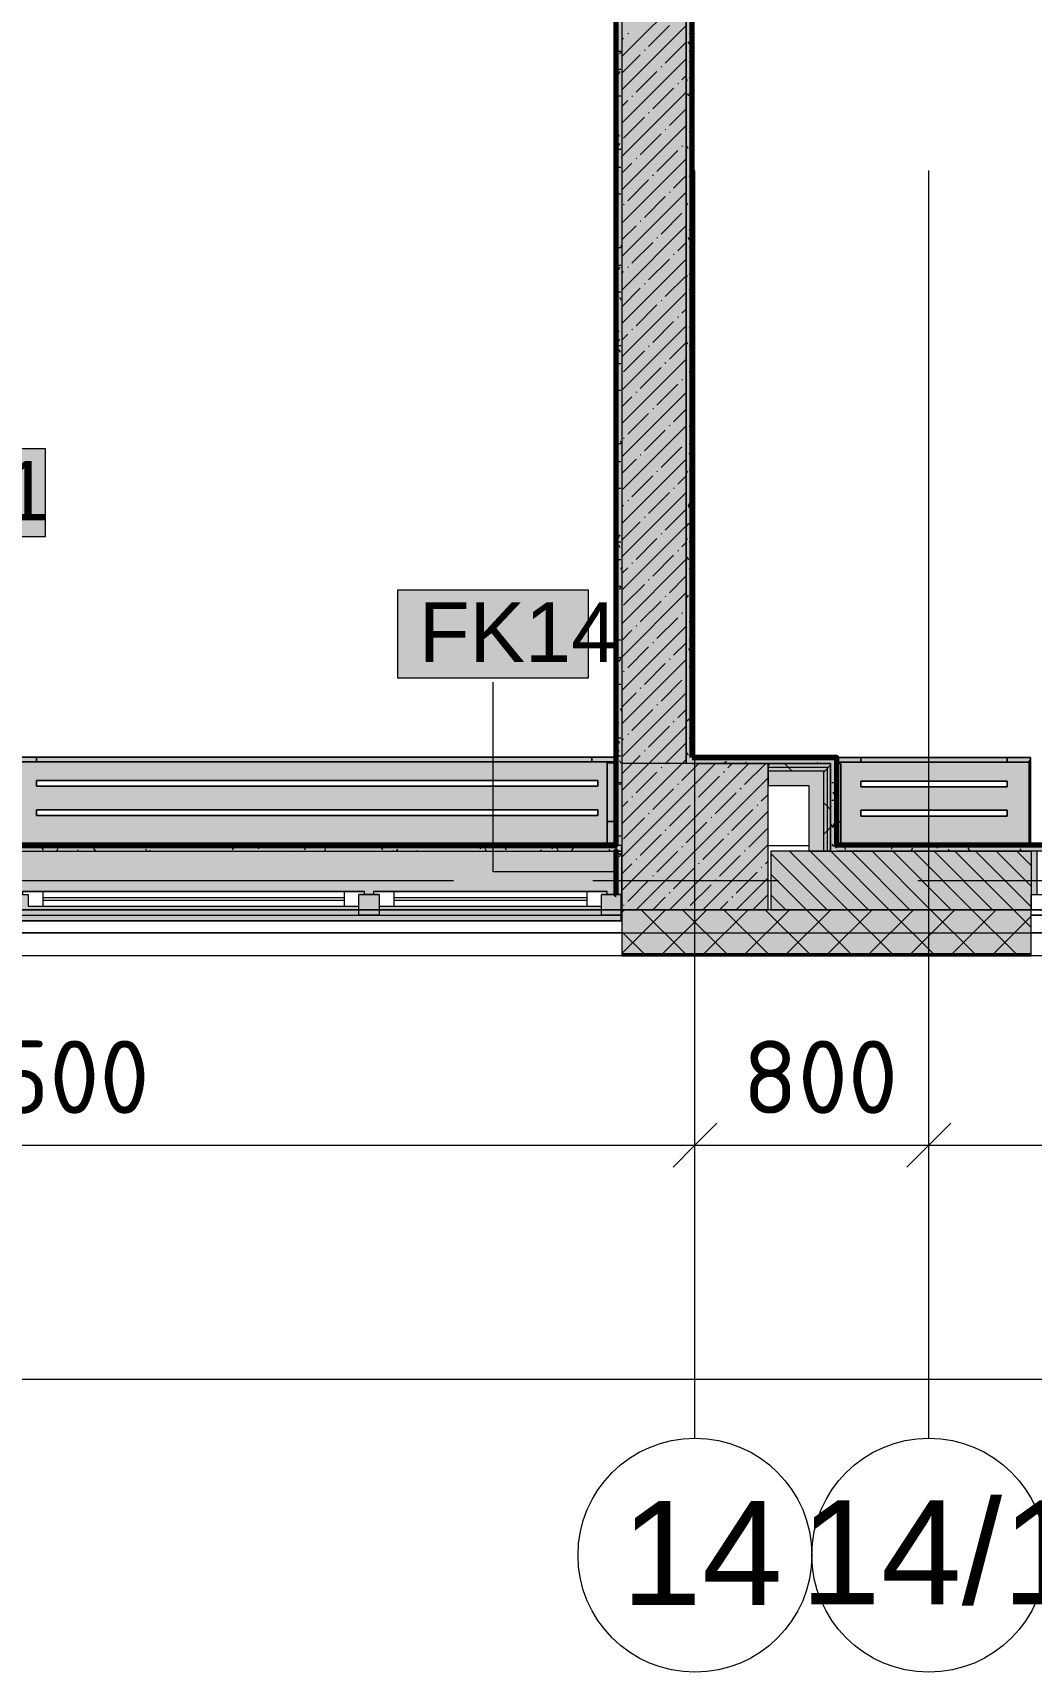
# Model space of a CAD drawing. Header units: millimetres. Extents: x -3817 to 677485, y -22715 to 103890.
# Drawn here: x 372678 to 376093, y -787 to 4817 of the extents above; entities that cross this region are included whole.
import ezdxf

# ---------------------------------------------------------------- set-up
doc = ezdxf.new("R2010")
doc.units = ezdxf.units.MM
doc.layers.add('PDF _Геометрия', color=7, linetype='Continuous', true_color=0x1d1d1d)
doc.layers.add('PDF _Сплошная заливка', color=7, linetype='Continuous', true_color=0xffffff)
doc.layers.add('PDF _Текст', color=7, linetype='Continuous')
doc.styles.add('PDF ArialMT', font='arial.ttf')
doc.styles.add('PDF GOST-Common', font='arial.ttf')
doc.styles.add('PDF ISOCPEUR', font='isocpeur.ttf')

msp = doc.modelspace()

# ---------------------------------------------------------------- hatches: boundary and pattern name
at = {"layer": 'PDF _Сплошная заливка', "transparency": 33554559}
for points in [[(374911.7, 2319), (374912.9, 2319), (374912.9, 9319), (374692.9, 9319), (374692.9, 2319)], [(374932.9, 2319), (374932.9, 9299), (374912.9, 9299), (374912.9, 2319), (374925.9, 2319)], [(374692.9, 1819), (375192.9, 1819), (375192.9, 2319), (374692.9, 2319), (374692.9, 2239.4)], [(375427, 2319), (375427, 2339), (374932.9, 2339), (374932.9, 2319), (375407, 2319)], [(375407, 2306.5), (375407, 2319), (375192.9, 2319), (375192.9, 2306.5), (375394.5, 2306.5)], [(375394.5, 2019), (375407, 2019), (375407, 2306.5), (375394.5, 2306.5), (375394.5, 2239.4)], [(374692.9, 2019), (374692.9, 2039), (370942.9, 2039), (370942.9, 2019), (374512.1, 2019)], [(375262.3, 1819), (376092.9, 1819), (376092.9, 2019), (375202.9, 2019), (375202.9, 1819)], [(379192.9, 2019), (379192.9, 2039), (375427, 2039), (375427, 2019), (379013.2, 2019)]]:
    msp.add_hatch(color=256, dxfattribs=at).paths.add_polyline_path(points)
at = {"layer": 'PDF _Сплошная заливка', "true_color": 0xeae6de, "transparency": 33554559}
h = msp.add_hatch(color=254, dxfattribs=at)
h.paths.add_polyline_path([(372610.7, 1780.9), (374690.7, 1780.9), (374690.7, 1871), (374671.9, 1871), (374671.9, 2019), (372613.9, 2019), (372612.9, 1871), (372610.7, 1871), (372610.7, 1831)], flags=0)
h.paths.add_polyline_path([(374622.9, 1831), (373862.9, 1831), (373862.9, 1871), (373842.9, 1871), (373842.9, 1881), (374642.9, 1881), (374642.9, 1871), (374622.9, 1871)], flags=0)
h.paths.add_polyline_path([(373792.9, 1831), (372662.9, 1831), (372662.9, 1871), (372642.9, 1871), (372642.9, 1881), (373812.9, 1881), (373812.9, 1871), (373792.9, 1871)], flags=0)
h.paths.add_polyline_path([(373252.2, 2040), (374671.9, 2040), (374671.9, 2340.9), (372610.7, 2340.9), (372610.7, 2040), (373011.7, 2040)], flags=0)
h.paths.add_polyline_path([(372690.7, 2141.1), (372690.7, 2161.1), (374610.7, 2161.1), (374610.7, 2141.1), (373011.7, 2141.1)], flags=0)
h.paths.add_polyline_path([(372690.7, 2241.1), (372690.7, 2261.1), (374610.7, 2261.1), (374610.7, 2241.1), (373011.7, 2241.1)], flags=0)
h = msp.add_hatch(color=254, dxfattribs=at)
h.paths.add_polyline_path([(375430.3, 2040), (376090.5, 2040), (376090.5, 2339), (375430.3, 2339), (375430.3, 2239.4)], flags=0)
h.paths.add_polyline_path([(375510.3, 2139), (375510.3, 2159), (376010.5, 2159), (376010.5, 2139)], flags=0)
h.paths.add_polyline_path([(376010.5, 2239), (375510.3, 2239.4), (375510.3, 2259), (376010.5, 2259), (376010.5, 2239.4)], flags=0)
at = {"layer": 'PDF _Сплошная заливка', "true_color": 0xe7e7e7, "transparency": 33554559}
for points in [[(375382, 2244), (375382, 2294), (375192.9, 2294), (375192.9, 2244), (375332, 2244)], [(375332, 2019), (375382, 2019), (375382, 2244), (375332, 2244), (375332, 2239.4)]]:
    msp.add_hatch(color=254, dxfattribs=at).paths.add_polyline_path(points)
at = {"layer": 'PDF _Сплошная заливка', "transparency": 33554559}
h = msp.add_hatch(color=256, dxfattribs=at)
h.paths.add_polyline_path([(380513.6, 1669), (380592.9, 1669), (380592.9, 1819), (379192.9, 1819), (379192.9, 1669), (379763.4, 1669)], flags=0)
h.paths.add_polyline_path([(388192.9, 1669), (389342.9, 1669), (389342.9, 1819), (388192.9, 1819)], flags=0)
h.paths.add_polyline_path([(402982.9, 1669), (402982.9, 1819), (398842.9, 1819), (398842.9, 1669), (401518.8, 1669)], flags=0)
h.paths.add_polyline_path([(386092.9, 1669), (386092.9, 1819), (385342.9, 1819), (385342.9, 1669), (385764.9, 1669)], flags=0)
h.paths.add_polyline_path([(392442.9, 1669), (393442.9, 1669), (393442.9, 1819), (392442.9, 1819)], flags=0)
h.paths.add_polyline_path([(397017.7, 1669), (397942.9, 1669), (397942.9, 1819), (394342.9, 1819), (394342.9, 1669), (395517.3, 1669)], flags=0)
h.paths.add_polyline_path([(375192.9, 1669), (376092.9, 1669), (376092.9, 1819), (374692.9, 1819), (374692.9, 1669)], flags=0)
h.paths.add_polyline_path([(366025.5, 1669), (366842.9, 1669), (366842.9, 1819), (366025.5, 1819), (366025.5, 1740.9)], flags=0)
h.paths.add_polyline_path([(384264.5, 1669), (384442.9, 1669), (384442.9, 1819), (383572.9, 1819), (383572.9, 1669)], flags=0)
h.paths.add_polyline_path([(369942.9, 1669), (370942.9, 1669), (370942.9, 1819), (369942.9, 1819)], flags=0)
h.paths.add_polyline_path([(372261.5, 1669), (372592.9, 1669), (372592.9, 1819), (371842.9, 1819), (371842.9, 1669)], flags=0)
h.paths.add_polyline_path([(365525.5, 1669), (365525.5, 1819), (365509.8, 1819), (365509.8, 1669)], flags=0)

# ---------------------------------------------------------------- linework, layer by layer
at = {"layer": 'PDF _Геометрия', "color": 231, "lineweight": 70, "true_color": 0xff80c0}
for points in [[(374933.9, 2339), (374933.9, 9298), (375212.9, 9298), (375213.9, 9298), (375213.9, 9598)], [(374041.9, 9578), (374041.9, 8969), (374041.9, 8968), (374671.9, 8968), (374671.9, 2040), (370962.9, 2040)], [(379172.9, 2040), (379172.9, 2339), (379171.9, 2339), (379171.9, 2040), (375428, 2040), (375428, 2339), (375428, 2340), (374932.9, 2340)], [(374932.9, 2339), (375427, 2339), (375427, 2039), (375428, 2039)], [(370962.9, 2039), (374672.9, 2039)]]:
    msp.add_lwpolyline(points, dxfattribs=at)
at = {"layer": 'PDF _Геометрия', "color": 7, "lineweight": 9}
for points in [[(374912.9, 9299), (374912.9, 2319), (374912.9, 9299), (374912.9, 9319)], [(374932.9, 2340), (374932.9, 9298), (374932.9, 9299), (375192.9, 9299)], [(374692.9, 9069), (374692.9, 8989), (374692.9, 2039), (374692.9, 2019)], [(374672.9, 8989), (374142.9, 8989), (374672.9, 8989), (374692.9, 8989), (374692.9, 2039)], [(374672.9, 8969), (374672.9, 2040)], [(374670.9, 1948.6), (374252.3, 1948.6), (374252.3, 2597.4)], [(375192.9, 2306.5), (375394.5, 2306.5), (375394.5, 2294), (375394.5, 2244), (375394.5, 2019)], [(375192.9, 2294), (375382, 2294), (375382, 2244), (375382, 2019)], [(375407, 2019), (375427, 2019)], [(379172.9, 2039), (375428, 2039)], [(374692.9, 1819), (374792.9, 1819)], [(375202.9, 1819), (376092.9, 1819)], [(374692.9, 1740), (376092.9, 1740)], [(374692.9, 1669), (376092.9, 1669)], [(374692.9, 1666), (376092.9, 1666)], [(365472.9, 1014.4), (366042.9, 1014.4), (369642.9, 1014.4), (370442.9, 1014.4), (374942.9, 1014.4), (375742.9, 1014.4), (379442.9, 1014.4), (381742.9, 1014.4), (383942.9, 1014.4), (387742.9, 1014.4), (392942.9, 1014.4), (393742.9, 1014.4), (397842.9, 1014.4), (399242.9, 1014.4), (402142.9, 1014.4), (402842.9, 1014.4), (407942.9, 1014.4), (411842.9, 1014.4), (411842.9, 1134.4)], [(374942.9, 820.4), (374942.9, 1014.4), (374942.9, 1134.4)], [(375742.9, 820.4), (375742.9, 1014.4), (375742.9, 1134.4)], [(365472.9, 214.4), (411962.9, 214.4)]]:
    msp.add_lwpolyline(points, dxfattribs=at)
at = {"layer": 'PDF _Геометрия', "color": 231, "lineweight": 9, "true_color": 0xff80c0}
for points in [[(375192.9, 9299), (374932.9, 9299), (374932.9, 9298), (374932.9, 2339), (374933.9, 2339)], [(374672.9, 2039), (374672.9, 2040), (374672.9, 8969), (374671.9, 8969), (374042.9, 8969)], [(374932.9, 2340), (374932.9, 2339)], [(375428, 2039), (379172.9, 2039), (379172.9, 2040)]]:
    msp.add_lwpolyline(points, dxfattribs=at)
at = {"layer": 'PDF _Геометрия', "lineweight": 9}
for points in [[(374692.9, 4735.7), (374912.9, 4955.7)], [(374692.9, 4621.7), (374912.9, 4841.7)], [(374784.4, 4770.2), (374855.7, 4841.5)], [(374692.9, 4792.8), (374698.9, 4798.7)], [(374713.1, 4813), (374715.5, 4815.4)], [(374841.4, 4713.2), (374912.7, 4784.5)], [(374692.9, 4678.7), (374755.9, 4741.7)], [(374692.9, 4507.6), (374912.9, 4727.6)], [(374770.1, 4756), (374772.5, 4758.3)], [(374741.6, 4613.4), (374812.9, 4684.7)], [(374827.2, 4699), (374829.5, 4701.3)], [(374898.5, 4656.2), (374912.9, 4670.6)], [(374692.9, 4393.6), (374912.9, 4613.6)], [(374727.4, 4599.2), (374729.7, 4601.5)], [(374798.7, 4556.4), (374869.9, 4627.7)], [(374884.2, 4641.9), (374886.6, 4644.3)], [(374692.9, 4564.7), (374713.1, 4584.9)], [(374784.4, 4542.1), (374786.8, 4544.5)], [(374855.7, 4499.4), (374912.9, 4556.6)], [(374692.9, 4279.5), (374912.9, 4499.5)], [(374698.9, 4456.6), (374770.1, 4527.9)], [(374841.4, 4485.1), (374843.8, 4487.5)], [(374755.9, 4399.6), (374827.2, 4470.9)], [(374898.5, 4428.1), (374900.8, 4430.5)], [(374912.7, 4442.3), (374912.9, 4442.5)], [(374692.9, 4165.5), (374912.9, 4385.5)], [(374741.6, 4385.3), (374744, 4387.7)], [(374812.9, 4342.6), (374884.2, 4413.8)], [(374692.9, 4336.6), (374727.4, 4371.1)], [(374798.7, 4328.3), (374801, 4330.7)], [(374869.9, 4285.5), (374912.9, 4328.5)], [(374692.9, 4051.5), (374912.9, 4271.5)], [(374713.1, 4242.8), (374784.4, 4314)], [(374855.7, 4271.3), (374858.1, 4273.6)], [(374698.9, 4228.5), (374701.2, 4230.9)], [(374770.1, 4185.7), (374841.4, 4257)], [(374912.7, 4214.2), (374912.9, 4214.4)], [(374692.9, 3937.4), (374912.9, 4157.4)], [(374692.9, 4108.5), (374741.6, 4157.2)], [(374755.9, 4171.5), (374758.3, 4173.8)], [(374827.2, 4128.7), (374898.5, 4200)], [(374727.4, 4028.9), (374798.7, 4100.2)], [(374812.9, 4114.5), (374815.3, 4116.8)], [(374884.2, 4071.7), (374912.9, 4100.4)], [(374692.9, 3823.4), (374912.9, 4043.4)], [(374784.4, 3971.9), (374855.7, 4043.2)], [(374869.9, 4057.4), (374872.3, 4059.8)], [(374692.9, 3994.4), (374698.9, 4000.4)], [(374713.1, 4014.7), (374715.5, 4017)], [(374841.4, 3914.9), (374912.7, 3986.1)], [(374692.9, 3880.4), (374755.9, 3943.4)], [(374692.9, 3709.3), (374912.9, 3929.3)], [(374770.1, 3957.6), (374772.5, 3960)], [(374741.6, 3815.1), (374812.9, 3886.4)], [(374827.2, 3900.6), (374829.5, 3903)], [(374898.5, 3857.8), (374912.9, 3872.3)], [(374692.9, 3595.3), (374912.9, 3815.3)], [(374798.7, 3758), (374869.9, 3829.3)], [(374884.2, 3843.6), (374886.6, 3846)], [(374692.9, 3766.3), (374713.1, 3786.6)], [(374727.4, 3800.8), (374729.7, 3803.2)], [(374855.7, 3701), (374912.9, 3758.2)], [(374692.9, 3481.2), (374912.9, 3701.2)], [(374698.9, 3658.3), (374770.1, 3729.5)], [(374784.4, 3743.8), (374786.8, 3746.2)], [(374755.9, 3601.2), (374827.2, 3672.5)], [(374841.4, 3686.8), (374843.8, 3689.1)], [(374912.7, 3644), (374912.9, 3644.2)], [(374692.9, 3367.2), (374912.9, 3587.2)], [(374741.6, 3587), (374744, 3589.3)], [(374812.9, 3544.2), (374884.2, 3615.5)], [(374898.5, 3629.7), (374900.8, 3632.1)], [(374692.9, 3538.2), (374727.4, 3572.7)], [(374798.7, 3529.9), (374801, 3532.3)], [(374713.1, 3444.4), (374784.4, 3515.7)], [(374855.7, 3472.9), (374858.1, 3475.3)], [(374869.9, 3487.2), (374912.9, 3530.1)], [(374692.9, 3253.1), (374912.9, 3473.1)], [(374698.9, 3430.2), (374701.2, 3432.5)], [(374770.1, 3387.4), (374841.4, 3458.7)], [(374755.9, 3373.1), (374758.3, 3375.5)], [(374827.2, 3330.4), (374898.5, 3401.6)], [(374912.7, 3415.9), (374912.9, 3416.1)], [(374692.9, 3139.1), (374912.9, 3359.1)], [(374692.9, 3310.1), (374741.6, 3358.9)], [(374812.9, 3316.1), (374815.3, 3318.5)], [(374727.4, 3230.6), (374798.7, 3301.9)], [(374869.9, 3259.1), (374872.3, 3261.5)], [(374884.2, 3273.3), (374912.9, 3302)], [(374692.9, 3025), (374912.9, 3245)], [(374692.9, 3196.1), (374698.9, 3202.1)], [(374713.1, 3216.3), (374715.5, 3218.7)], [(374784.4, 3173.5), (374855.7, 3244.8)], [(374692.9, 3082), (374755.9, 3145)], [(374770.1, 3159.3), (374772.5, 3161.7)], [(374841.4, 3116.5), (374912.7, 3187.8)], [(374692.9, 2911), (374912.9, 3131)], [(374741.6, 3016.7), (374812.9, 3088)], [(374827.2, 3102.3), (374829.5, 3104.6)], [(374798.7, 2959.7), (374869.9, 3031)], [(374884.2, 3045.2), (374886.6, 3047.6)], [(374898.5, 3059.5), (374912.9, 3073.9)], [(374692.9, 2796.9), (374912.9, 3016.9)], [(374692.9, 2968), (374713.1, 2988.2)], [(374727.4, 3002.5), (374729.7, 3004.8)], [(374698.9, 2859.9), (374770.1, 2931.2)], [(374784.4, 2945.4), (374786.8, 2947.8)], [(374855.7, 2902.7), (374912.9, 2959.9)], [(374692.9, 2682.9), (374912.9, 2902.9)], [(374755.9, 2802.9), (374827.2, 2874.2)], [(374841.4, 2888.4), (374843.8, 2890.8)], [(374812.9, 2745.9), (374884.2, 2817.1)], [(374898.5, 2831.4), (374900.8, 2833.8)], [(374912.7, 2845.7), (374912.9, 2845.8)], [(374692.9, 2568.8), (374912.9, 2788.8)], [(374692.9, 2739.9), (374727.4, 2774.4)], [(374741.6, 2788.6), (374744, 2791)], [(374713.1, 2646.1), (374784.4, 2717.3)], [(374798.7, 2731.6), (374801, 2734)], [(374869.9, 2688.8), (374912.9, 2731.8)], [(374692.9, 2454.8), (374912.9, 2674.8)], [(374698.9, 2631.8), (374701.2, 2634.2)], [(374770.1, 2589), (374841.4, 2660.3)], [(374855.7, 2674.6), (374858.1, 2677)], [(374827.2, 2532), (374898.5, 2603.3)], [(374912.7, 2617.6), (374912.9, 2617.7)], [(374692.9, 2340.7), (374912.9, 2560.7)], [(374692.9, 2511.8), (374741.6, 2560.5)], [(374755.9, 2574.8), (374758.3, 2577.2)], [(374727.4, 2432.2), (374798.7, 2503.5)], [(374812.9, 2517.8), (374815.3, 2520.1)], [(374884.2, 2475), (374912.9, 2503.7)], [(374692.9, 2226.7), (374785.2, 2319), (374912.9, 2446.7)], [(374713.1, 2418), (374715.5, 2420.3)], [(374784.4, 2375.2), (374855.7, 2446.5)], [(374869.9, 2460.7), (374872.3, 2463.1)], [(374692.9, 2397.7), (374698.9, 2403.7)], [(374770.1, 2360.9), (374772.5, 2363.3)], [(374841.4, 2318.2), (374842.3, 2319), (374912.7, 2389.5)], [(374692.9, 2283.7), (374728.2, 2319), (374755.9, 2346.7)], [(374692.9, 2112.6), (374899.3, 2319), (374912.9, 2332.6)], [(374692.9, 1998.6), (375013.3, 2319)], [(374692.9, 1884.5), (375127.4, 2319)], [(374827.2, 2303.9), (374829.5, 2306.3)], [(374898.5, 2261.2), (374956.3, 2319)], [(375055.3, 2303.9), (375070.4, 2319)], [(375112.3, 2246.9), (375183.6, 2318.2)], [(375192.9, 2311.4), (375200.5, 2319)], [(375274, 2294), (375261.5, 2306.5), (375249, 2319)], [(375382, 2288.4), (375387.6, 2294), (375394.5, 2300.9), (375400.1, 2306.5), (375407, 2313.4)], [(374741.4, 1819), (375192.9, 2270.5)], [(374741.6, 2218.4), (374812.9, 2289.7)], [(374884.2, 2246.9), (374886.6, 2249.3)], [(374955.5, 2204.1), (375026.8, 2275.4)], [(375041, 2289.7), (375043.4, 2292)], [(374692.9, 2169.6), (374713.1, 2189.9)], [(374727.4, 2204.1), (374729.7, 2206.5)], [(374798.7, 2161.4), (374869.9, 2232.6)], [(374941.2, 2189.9), (374943.6, 2192.2)], [(375012.5, 2147.1), (375083.8, 2218.4)], [(375098, 2232.6), (375100.4, 2235)], [(375169.3, 2189.9), (375192.9, 2213.4)], [(375407, 2161), (375394.5, 2173.5), (375382, 2186)], [(374698.9, 2061.6), (374770.1, 2132.8)], [(374784.4, 2147.1), (374786.8, 2149.5)], [(374855.5, 1819), (375192.9, 2156.4)], [(374855.7, 2104.3), (374927, 2175.6)], [(374998.2, 2132.8), (375000.6, 2135.2)], [(375069.5, 2090.1), (375140.8, 2161.4)], [(375155.1, 2175.6), (375157.4, 2178)], [(374755.9, 2004.5), (374827.2, 2075.8)], [(374841.4, 2090.1), (374843.8, 2092.4)], [(374912.7, 2047.3), (374984, 2118.6)], [(375055.3, 2075.8), (375057.6, 2078.2)], [(375126.6, 2033.1), (375192.9, 2099.4)], [(375382, 2076.3), (375394.5, 2088.8), (375407, 2101.3)], [(374812.9, 1947.5), (374884.2, 2018.8)], [(374898.5, 2033.1), (374900.8, 2035.4)], [(374969.5, 1819), (375192.9, 2042.4)], [(374969.7, 1990.3), (375041, 2061.6)], [(375112.3, 2018.8), (375114.7, 2021.2)], [(375616.2, 1669), (375466.2, 1819), (375266.2, 2019)], [(375536.9, 1819), (375336.9, 2019)], [(375757.6, 1669), (375607.6, 1819), (375407.6, 2019)], [(375678.3, 1819), (375478.3, 2019)], [(375899, 1669), (375749, 1819), (375549, 2019)], [(375819.7, 1819), (375619.7, 2019)], [(376040.4, 1669), (375890.4, 1819), (375690.4, 2019)], [(375961.1, 1819), (375761.1, 2019)], [(376092.9, 1758), (376031.8, 1819), (375831.8, 2019)], [(376092.9, 1828.7), (375902.5, 2019)], [(376092.9, 1899.4), (375973.3, 2019)], [(376092.9, 1970.1), (376044, 2019)], [(374692.9, 1941.5), (374727.4, 1976)], [(374741.6, 1990.3), (374744, 1992.7)], [(374869.9, 1890.5), (374941.2, 1961.8)], [(374955.5, 1976), (374957.8, 1978.4)], [(375026.8, 1933.3), (375098, 2004.5)], [(375169.3, 1961.8), (375171.7, 1964.1)], [(375183.6, 1976), (375192.9, 1985.3)], [(375395.4, 1819), (375202.9, 2011.6)], [(374713.1, 1847.7), (374784.4, 1919)], [(374798.7, 1933.3), (374801, 1935.6)], [(375012.5, 1919), (375014.9, 1921.4)], [(375083.6, 1819), (375192.9, 1928.3)], [(375083.8, 1876.2), (375155.1, 1947.5)], [(375474.7, 1669), (375324.7, 1819), (375202.9, 1940.8)], [(374798.5, 1819), (374841.4, 1862)], [(374855.7, 1876.2), (374858.1, 1878.6)], [(374927, 1833.5), (374998.2, 1904.7)], [(375069.5, 1862), (375071.9, 1864.4)], [(375140.8, 1819.2), (375192.9, 1871.3)], [(375254, 1819), (375202.9, 1870.1)], [(374692.9, 1811.4), (374700.5, 1819)], [(374692.9, 1670), (374841.9, 1819)], [(374698.9, 1833.5), (374701.2, 1835.8)], [(374909, 1669), (374759, 1819)], [(374833.3, 1669), (374983.3, 1819)], [(375050.5, 1669), (374900.5, 1819)], [(374912.7, 1819.2), (374915.1, 1821.6)], [(374974.7, 1669), (375124.7, 1819)], [(375026.6, 1819), (375055.3, 1847.7)], [(375191.9, 1669), (375041.9, 1819)], [(375116.2, 1669), (375266.2, 1819)], [(375333.3, 1669), (375183.3, 1819)], [(375257.6, 1669), (375407.6, 1819)], [(375399, 1669), (375549, 1819)], [(375540.4, 1669), (375690.4, 1819)], [(375681.8, 1669), (375831.8, 1819)], [(375823.3, 1669), (375973.3, 1819)], [(375964.7, 1669), (376092.9, 1797.2)], [(374767.6, 1669), (374692.9, 1743.7)]]:
    msp.add_lwpolyline(points, dxfattribs=at)
at = {"layer": 'PDF _Геометрия', "color": 253, "lineweight": 9, "true_color": 0x9b9b9b}
for points in [[(374925.3, 4777.5), (374920.2, 4786.2)], [(374923.1, 4814.6), (374932.9, 4814.6)], [(374679.3, 4753.6), (374689.3, 4753.6)], [(374689.4, 4752.2), (374684.4, 4743.5)], [(374923.1, 4753.6), (374932.9, 4753.6)], [(374929.3, 4709.5), (374924.3, 4718.2)], [(374679.3, 4692.7), (374689.3, 4692.7)], [(374685.4, 4684.1), (374680.3, 4675.4)], [(374915.9, 4656.6), (374912.9, 4651.5)], [(374923.1, 4662.2), (374932.9, 4662.2)], [(374676.5, 4598.7), (374672.9, 4605)], [(374679.3, 4601.2), (374689.3, 4601.2)], [(374692.9, 4636.2), (374691.5, 4633.8)], [(374922.3, 4599.8), (374917.2, 4608.5)], [(374927, 4615), (374922, 4606.3)], [(374932.9, 4642.3), (374928.4, 4650.1)], [(374915.2, 4490.1), (374912.9, 4494.1)], [(374684.3, 4438.4), (374679.2, 4429.7)], [(374684.7, 4462.6), (374679.7, 4471.3)], [(374919.3, 4422.1), (374914.2, 4430.8)], [(374923.1, 4479.3), (374932.9, 4479.3)], [(374679.3, 4418.4), (374689.3, 4418.4)], [(374692.9, 4392.4), (374690.4, 4388.1)], [(374923.1, 4418.4), (374932.9, 4418.4)], [(374679.3, 4357.4), (374689.3, 4357.4)], [(374923.1, 4326.9), (374932.9, 4326.9)], [(374679.3, 4266), (374689.3, 4266)], [(374917.7, 4233.2), (374912.9, 4224.8)], [(374679.1, 4124.6), (374674.1, 4115.9)], [(374924.4, 4108.3), (374919.4, 4117)], [(374923.1, 4144), (374932.9, 4144)], [(374675, 4056.6), (374672.9, 4052.9)], [(374679.3, 4083.1), (374689.3, 4083.1)], [(374692.9, 4082.7), (374688.9, 4089.5)], [(374923.1, 4083.1), (374932.9, 4083.1)], [(374679.3, 4022.1), (374689.3, 4022.1)], [(374686.2, 4015), (374681.1, 4006.3)], [(374916.7, 3987.5), (374912.9, 3981)], [(374923.1, 3991.6), (374932.9, 3991.6)], [(374932.6, 3972.2), (374927.6, 3981)], [(374679.3, 3930.7), (374689.3, 3930.7)], [(374927.8, 3945.8), (374922.8, 3937.1)], [(374679.8, 3861.5), (374674.8, 3870.2)], [(374691, 3903.1), (374685.9, 3911.8)], [(374673.9, 3810.9), (374672.9, 3809.1)], [(374932.9, 3832.7), (374929.9, 3827.5)], [(374683.9, 3793.5), (374678.9, 3802.2)], [(374685.1, 3769.2), (374680, 3760.5)], [(374918.5, 3752.9), (374913.4, 3761.6)], [(374923.1, 3808.8), (374932.9, 3808.8)], [(374930.8, 3768.1), (374925.8, 3759.4)], [(374679.3, 3747.8), (374689.3, 3747.8)], [(374688, 3725.4), (374682.9, 3734.1)], [(374692.9, 3721.8), (374691.2, 3718.9)], [(374923.1, 3747.8), (374932.9, 3747.8)], [(374676.8, 3683.8), (374672.9, 3690.6)], [(374679.3, 3686.8), (374689.3, 3686.8)], [(374923.1, 3656.4), (374932.9, 3656.4)], [(374679.3, 3595.4), (374689.3, 3595.4)], [(374673.8, 3506.1), (374672.9, 3507.7)], [(374929.7, 3522.4), (374924.7, 3513.7)], [(374692.9, 3412.1), (374688.1, 3420.4)], [(374923.1, 3473.5), (374932.9, 3473.5)], [(374675.8, 3387.4), (374672.9, 3382.4)], [(374679.3, 3412.5), (374689.3, 3412.5)], [(374927.7, 3371.1), (374922.7, 3379.8)], [(374923.1, 3412.5), (374932.9, 3412.5)], [(374679.3, 3351.6), (374689.3, 3351.6)], [(374917.5, 3318.3), (374912.9, 3310.4)], [(374923.1, 3321.1), (374932.9, 3321.1)], [(374931.8, 3303.1), (374926.8, 3311.8)], [(374679.3, 3260.1), (374689.3, 3260.1)], [(374679, 3192.3), (374674, 3201)], [(374924.5, 3208.6), (374919.5, 3199.9)], [(374924.7, 3193.4), (374919.7, 3202.1)], [(374932.9, 3240.3), (374930.9, 3243.8)], [(374674.7, 3141.7), (374672.9, 3138.5)], [(374913.6, 3151.8), (374912.9, 3153)], [(374920.4, 3140.6), (374915.4, 3131.9)], [(374685.9, 3100.1), (374680.8, 3091.3)], [(374917.7, 3083.7), (374912.9, 3092)], [(374923.1, 3138.2), (374932.9, 3138.2)], [(374931.6, 3099), (374926.6, 3090.3)], [(374679.3, 3077.2), (374689.3, 3077.2)], [(374687.2, 3056.2), (374682.1, 3065)], [(374923.1, 3077.2), (374932.9, 3077.2)], [(374679.3, 3016.3), (374689.3, 3016.3)], [(374692.9, 2990.3), (374687.9, 2981.7)], [(374921.8, 3015.7), (374916.7, 3024.4)], [(374923.1, 2985.8), (374932.9, 2985.8)], [(374679.3, 2924.8), (374689.3, 2924.8)], [(374688.9, 2922.4), (374683.8, 2913.6)], [(374919.4, 2894.9), (374914.3, 2886.2)], [(374673, 2836.9), (374672.9, 2837.1)], [(374923.1, 2802.9), (374932.9, 2802.9)], [(374930.5, 2853.2), (374925.5, 2844.5)], [(374679.3, 2742), (374689.3, 2742)], [(374926.9, 2701.9), (374921.9, 2710.6)], [(374923.1, 2742), (374932.9, 2742)], [(374679.3, 2681), (374689.3, 2681)], [(374687.8, 2676.6), (374682.7, 2667.9)], [(374692.9, 2680.6), (374691.4, 2683.2)], [(374923.1, 2650.5), (374932.9, 2650.5)], [(374679.3, 2589.6), (374689.3, 2589.6)], [(374914.2, 2581.1), (374912.9, 2578.9)], [(374932.9, 2569.7), (374930.1, 2574.6)], [(374675.5, 2472.5), (374672.9, 2468)], [(374692.9, 2497.7), (374688.4, 2505.5)], [(374921.2, 2471.4), (374916.2, 2462.7)], [(374923.1, 2467.6), (374932.9, 2467.6)], [(374682.3, 2455.1), (374677.3, 2463.8)], [(374682.6, 2362.9), (374677.6, 2354.1)], [(374679.3, 2406.7), (374689.3, 2406.7)], [(374686.4, 2387.1), (374681.3, 2395.8)], [(374921, 2346.5), (374915.9, 2355.2)], [(374923.1, 2406.7), (374932.9, 2406.7)], [(374679.3, 2345.7), (374689.3, 2345.7)], [(374690.5, 2319), (374685.4, 2327.8)], [(374950.4, 2339), (374949.7, 2337.8)], [(374962.6, 2335.4), (374960.5, 2339)], [(375042.4, 2319), (375040.8, 2321.8)], [(375049.1, 2327.2), (375044.4, 2319)], [(375117.2, 2323.1), (375114.8, 2319)], [(375196.7, 2339), (375195.4, 2336.7)], [(375267.1, 2339), (375263.5, 2332.6)], [(375362.9, 2322), (375361.2, 2319)], [(375386, 2333.5), (375382.8, 2339)], [(375427, 2323.5), (375422.6, 2331)], [(375427, 2311.1), (375425.9, 2309.2)], [(374678.5, 2294.8), (374673.5, 2286.1)], [(374679.3, 2277.4), (374674.3, 2286.1)], [(374679.3, 2254.3), (374689.3, 2254.3)], [(374689.7, 2253.2), (374684.6, 2244.5)], [(375410.8, 2254.3), (375420.9, 2254.3)], [(375427, 2262.5), (375426.7, 2263)], [(375410.8, 2193.3), (375420.9, 2193.3)], [(375420.6, 2212.7), (375415.6, 2221.4)], [(375409.4, 2171), (375407, 2175.3)], [(375407.5, 2155.5), (375407, 2154.5)], [(374676.3, 2099.7), (374672.9, 2105.6)], [(375413.5, 2103), (375408.5, 2111.7)], [(375410.8, 2101.9), (375420.9, 2101.9)], [(375418.7, 2113.8), (375413.7, 2105.1)], [(372698.1, 2040.9), (372708.1, 2040.9)], [(372714.5, 2022.9), (372709.5, 2031.6)], [(372752, 2019), (372751.1, 2020.5)], [(372764.3, 2027.4), (372759.5, 2019)], [(372789.5, 2040.9), (372799.6, 2040.9)], [(372832.4, 2023.3), (372829.9, 2019)], [(372881, 2040.9), (372891, 2040.9)], [(372892.2, 2019.9), (372887.2, 2028.6)], [(372911.8, 2039), (372910.6, 2036.9)], [(372982.2, 2039), (372978.6, 2032.8)], [(373063.9, 2040.9), (373073.9, 2040.9)], [(373068.7, 2019), (373064.9, 2025.6)], [(373078.1, 2022.2), (373076.3, 2019)], [(373155.3, 2040.9), (373165.3, 2040.9)], [(373216.3, 2040.9), (373226.3, 2040.9)], [(373365.5, 2032.2), (373360.4, 2023.5)], [(373368.7, 2040.9), (373378.7, 2040.9)], [(373404.6, 2039), (373402.1, 2034.7)], [(373410.1, 2037.4), (373409.1, 2039)], [(373451.7, 2026.2), (373446.7, 2034.9)], [(373460.1, 2040.9), (373470.1, 2040.9)], [(373551.5, 2040.9), (373561.6, 2040.9)], [(373569.6, 2020), (373569, 2019)], [(373611.2, 2031.1), (373606.2, 2022.4)], [(373679.2, 2027.1), (373674.6, 2019)], [(373734.4, 2040.9), (373744.5, 2040.9)], [(373765.5, 2031.4), (373761.1, 2039)], [(373826.9, 2039), (373825.5, 2036.6)], [(373825.8, 2040.9), (373835.9, 2040.9)], [(373833.5, 2035.5), (373831.5, 2039)], [(373875.2, 2024.3), (373870.1, 2033)], [(373886.8, 2040.9), (373896.9, 2040.9)], [(373913.4, 2019), (373911.8, 2021.9)], [(373925, 2026), (373920.9, 2019)], [(373993, 2021.9), (373991.3, 2019)], [(374011.2, 2032.5), (374007.4, 2039)], [(374039.2, 2040.9), (374049.3, 2040.9)], [(374130.7, 2040.9), (374140.7, 2040.9)], [(374188.9, 2029.5), (374183.9, 2038.2)], [(374212.3, 2036), (374207.3, 2027.3)], [(374222.1, 2040.9), (374232.1, 2040.9)], [(374230.2, 2019), (374225.5, 2027)], [(374249.2, 2039), (374248.9, 2038.5)], [(374298.6, 2022.4), (374293.6, 2031.1)], [(374335.8, 2019), (374335.2, 2020)], [(374405, 2040.9), (374415, 2040.9)], [(374416.4, 2023.8), (374413.7, 2019)], [(374458.1, 2034.9), (374453, 2026.2)], [(374476.3, 2019.4), (374471.3, 2028.1)], [(374496.4, 2040.9), (374506.5, 2040.9)], [(374526.1, 2030.9), (374521.1, 2022.1)], [(374557.4, 2040.9), (374567.4, 2040.9)], [(374570.7, 2038.7), (374570.6, 2039)], [(374652.5, 2019), (374649, 2025.1)], [(374677.4, 2049.1), (374672.9, 2041.3)], [(374679.3, 2071.4), (374689.3, 2071.4)], [(375417.6, 2035), (375412.6, 2043.7)], [(375459.2, 2023.8), (375454.2, 2032.5)], [(375497.2, 2019), (375495.8, 2021.3)], [(375595.3, 2032), (375591.2, 2039)], [(375618.7, 2033.6), (375613.7, 2024.8)], [(375686.7, 2029.5), (375681.7, 2020.8)], [(375773, 2029), (375768, 2037.7)], [(375814, 2019), (375809.6, 2026.5)], [(375882.7, 2021.9), (375877.6, 2030.6)], [(375903.4, 2039), (375901.1, 2034.9)], [(375919.5, 2019), (375919.3, 2019.5)], [(376060.3, 2019), (376055.3, 2027.6)], [(376068.5, 2020.2), (376067.8, 2019)], [(374679.3, 2010.4), (374689.3, 2010.4)], [(374688.6, 2007.4), (374683.5, 1998.7)], [(374692.9, 2010), (374690.6, 2014)], [(374679.3, 1919), (374689.3, 1919)]]:
    msp.add_lwpolyline(points, dxfattribs=at)
at = {"layer": 'PDF _Геометрия', "color": 253, "lineweight": 9, "true_color": 0xaaaaaa}
for points in [[(374942.9, 12.7), (374942.9, 2512.7), (374942.9, 4346.2)], [(375742.9, 12.7), (375742.9, 2512.7), (375742.9, 4346.2)], [(372530, 1919), (374117.5, 1919)], [(374593.8, 1919), (375228.8, 1919)], [(375705, 1919), (377292.5, 1919)], [(372712.9, 1861), (373742.9, 1861)], [(373742.9, 1851), (372712.9, 1851)], [(373912.9, 1861), (374572.9, 1861)], [(374572.9, 1851), (373912.9, 1851)], [(374692.9, 1871), (374690.7, 1871)], [(374690.7, 1801), (374692.9, 1801)], [(376092.9, 1801), (379192.9, 1801)]]:
    msp.add_lwpolyline(points, dxfattribs=at)
at = {"layer": 'PDF _Геометрия', "color": 7, "lineweight": 9}
for points in [[(372721.5, 3394.9), (372068.4, 3394.9), (372068.4, 3094.9), (372721.5, 3094.9)], [(374578.9, 2911.3), (373925.7, 2911.3), (373925.7, 2611.3), (374578.9, 2611.3)], [(375192.9, 2319), (374692.9, 2319), (374692.9, 1819), (375192.9, 1819)]]:
    msp.add_lwpolyline(points, close=True, dxfattribs=at)
at = {"layer": 'PDF _Геометрия', "color": 9, "lineweight": 9, "true_color": 0xc0c0c0}
for points in [[(374672.9, 2039), (374672.9, 2019), (374692.9, 2019), (374692.9, 2039), (370942.9, 2039), (370942.9, 2244), (370942.9, 2306.5), (370942.9, 2319), (370692.9, 2319)], [(374932.9, 2319), (375407, 2319), (375407, 2019), (375202.9, 2019), (375202.9, 1819)], [(375428, 2039), (375427, 2039), (375427, 2319), (375427, 2339), (374933.9, 2339)], [(380042.9, 2039), (380042.9, 2244), (380042.9, 2306.5), (380042.9, 2319), (379239.5, 2319), (380042.9, 2319), (380042.9, 2049), (380062.9, 2049), (380062.9, 2319), (380062.9, 2339), (379192.9, 2339), (379172.9, 2339), (379172.9, 2319), (379172.9, 2306.5), (379172.9, 2294), (379172.9, 2049), (379192.9, 2049), (379192.9, 2244), (379192.9, 2039), (379192.9, 2019), (375427, 2019), (376092.9, 2019), (376092.9, 1819), (376092.9, 1871)], [(370692.9, 2244), (370867.9, 2244), (370867.9, 2019), (370942.9, 2019), (374692.9, 2019), (374692.9, 1819), (374690.7, 1819), (374692.9, 1819), (374692.9, 1661), (372592.9, 1661), (372592.9, 1819), (372610.7, 1819), (372592.9, 1819), (372592.9, 2019), (371842.9, 2019), (371842.9, 1819), (370942.9, 1819), (370942.9, 2019), (370692.9, 2019), (370692.9, 1819), (369913.1, 1819), (369942.9, 1819), (369942.9, 1661), (366842.9, 1661)], [(375192.9, 2039), (375332, 2039)], [(379192.9, 1819), (376092.9, 1819)]]:
    msp.add_lwpolyline(points, dxfattribs=at)
at = {"layer": 'PDF _Геометрия', "color": 8, "lineweight": 9, "true_color": 0x808080}
for points in [[(372610.7, 2340.9), (374671.9, 2340.9), (372610.7, 2340.9), (372610.7, 2040)], [(372610.7, 2340.9), (374670.7, 2340.9), (372610.7, 2340.9)], [(372690.7, 2340.9), (374590.7, 2340.9), (372690.7, 2340.9)], [(375430.5, 2339), (376090.5, 2339), (375430.5, 2339)], [(375510.5, 2339), (376010.5, 2339), (375510.5, 2339)], [(376010.5, 2239.4), (376010.5, 2259), (375510.3, 2259), (375510.3, 2239.4)], [(375510.3, 2239), (376010.5, 2239)]]:
    msp.add_lwpolyline(points, dxfattribs=at)
at = {"layer": 'PDF _Геометрия', "color": 253, "lineweight": 9, "true_color": 0xaba79f}
for points in [[(374670.7, 2324.9), (372617.8, 2324.9)], [(374642.2, 2041.1), (374642.2, 2321.1), (374642.2, 2121.1), (374642.2, 2321.1)], [(374666.2, 2321.1), (374642.2, 2321.1)], [(374666.2, 2321.1), (374642.2, 2321.1)], [(374666.2, 2041.1), (374666.2, 2321.1), (374666.2, 2121.1), (374666.2, 2321.1)], [(374670.7, 2340.1), (374670.7, 2324.9)], [(375441.3, 2319.2), (375430.3, 2319.2)], [(375441.3, 2319.2), (375430.3, 2319.2)], [(375430.5, 2323), (375430.5, 2338.5)], [(375441.3, 2040), (375441.3, 2319.2), (375441.3, 2119.2), (375441.3, 2319.2)], [(374666.2, 2041.1), (374642.2, 2041.1)]]:
    msp.add_lwpolyline(points, close=True, dxfattribs=at)
at = {"layer": 'PDF _Геометрия', "color": 254, "lineweight": 9, "true_color": 0xd5d3cf}
for points in [[(372690.7, 2340.9), (372690.7, 2324.9), (372690.7, 2340.9)], [(375510.5, 2339), (375510.5, 2323), (375510.5, 2339)], [(376090.5, 2323), (376085.4, 2323), (376085.4, 2327.5)], [(376085.4, 2323), (376085.4, 2327.5), (376085.4, 2323)], [(376086.2, 2329.3), (376090.5, 2329.3)]]:
    msp.add_lwpolyline(points, dxfattribs=at)
at = {"layer": 'PDF _Геометрия', "color": 253, "lineweight": 9, "true_color": 0xaba79f}
for points in [[(374590.7, 2324.9), (372690.7, 2324.9), (374590.7, 2324.9)], [(376083.4, 2323), (375430.5, 2323), (376083.4, 2323)], [(376010.5, 2323), (375510.5, 2323), (376010.5, 2323)], [(376085.4, 2327.5), (376085.4, 2049.3), (376090.5, 2049.3), (376085.4, 2049.3), (376085.4, 2323)], [(376085.4, 2129.3), (376085.4, 2323), (376085.4, 2129.3)], [(376086.2, 2329.3), (376090.5, 2329.3)], [(375510.3, 2239.4), (375510.3, 2239)], [(376010.5, 2239), (376010.5, 2239.4)]]:
    msp.add_lwpolyline(points, dxfattribs=at)
at = {"layer": 'PDF _Геометрия', "color": 254, "lineweight": 9, "true_color": 0xd5d3cf}
for points in [[(374590.7, 2340.9), (374590.7, 2324.9)], [(376010.5, 2339), (376010.5, 2323)], [(376090.5, 2329.3), (376086.2, 2329.3)], [(374666.2, 2121.1), (374642.2, 2121.1)], [(375441.3, 2119.2), (375430.3, 2119.2)], [(376090.5, 2129.3), (376085.4, 2129.3)]]:
    msp.add_lwpolyline(points, close=True, dxfattribs=at)
at = {"layer": 'PDF _Геометрия', "color": 9, "lineweight": 9, "true_color": 0xc0c0c0}
for points in [[(375407, 2244), (375407, 2306.5), (375407, 2319), (375192.9, 2319), (375192.9, 2244), (375332, 2244), (375332, 2019), (375407, 2019)], [(374692.9, 1871), (374692.9, 2019), (374672.9, 2019), (374672.9, 1871)], [(376112.9, 1871), (376112.9, 2019), (376092.9, 2019), (376092.9, 1871)], [(376092.9, 1819), (374692.9, 1819), (374692.9, 1661), (376092.9, 1661)], [(376092.9, 1661), (376092.9, 1819), (379192.9, 1819), (379192.9, 1661)]]:
    msp.add_lwpolyline(points, close=True, dxfattribs=at)
at = {"layer": 'PDF _Геометрия', "color": 8, "lineweight": 9, "true_color": 0x808080}
for points in [[(375430.3, 2319.2), (375428, 2319.2)], [(375430.3, 2319.2), (375428, 2319.2)], [(375430.3, 2339), (376090.5, 2339), (376090.5, 2040), (376090.5, 2339), (375430.3, 2339), (375430.3, 2040)], [(376090.5, 2339), (376090.5, 2329.3)], [(376093.1, 2329.3), (376090.5, 2329.3)], [(376093.1, 2329.3), (376090.5, 2329.3)], [(372690.7, 2241.1), (372690.7, 2261.1), (374610.7, 2261.1), (374610.7, 2241.1)], [(372690.7, 2241.1), (374610.7, 2241.1), (374610.7, 2261.1), (372690.7, 2261.1)], [(375510.3, 2239), (375510.3, 2259), (376010.5, 2259), (376010.5, 2239)], [(372690.7, 2141.1), (372690.7, 2161.1), (374610.7, 2161.1), (374610.7, 2141.1)], [(372690.7, 2141.1), (374610.7, 2141.1), (374610.7, 2161.1), (372690.7, 2161.1)], [(375510.3, 2139), (375510.3, 2159), (376010.5, 2159), (376010.5, 2139)], [(375510.3, 2139), (376010.5, 2139), (376010.5, 2159), (375510.3, 2159)], [(376093.1, 2049.3), (376090.5, 2049.3)], [(372610.7, 1871), (372610.7, 1780.9), (374690.7, 1780.9), (374690.7, 1871), (374690.7, 1780.9), (372610.7, 1780.9)]]:
    msp.add_lwpolyline(points, close=True, dxfattribs=at)
at = {"layer": 'PDF _Геометрия', "color": 254, "lineweight": 9, "true_color": 0xeae9e7}
msp.add_lwpolyline([(376085.4, 2323), (376090.5, 2323)], dxfattribs=at)
at = {"layer": 'PDF _Геометрия', "color": 254, "lineweight": 9, "true_color": 0xdfdfdf}
msp.add_lwpolyline([(376090.5, 2323), (376090.5, 2329.3)], dxfattribs=at)
at = {"layer": 'PDF _Геометрия', "color": 9, "lineweight": 9, "true_color": 0xbfbfbf}
msp.add_lwpolyline([(376090.5, 2323), (376090.5, 2329.3)], dxfattribs=at)
for points in [[(375430.3, 2119.2), (375427.7, 2119.2)], [(376093.1, 2129.3), (376090.5, 2129.3)]]:
    msp.add_lwpolyline(points, close=True, dxfattribs=at)
at = {"layer": 'PDF _Геометрия', "color": 7, "lineweight": 70, "true_color": 0xffd2ff}
msp.add_lwpolyline([(374672.9, 1871), (374672.9, 2019), (374671.9, 2019), (374671.9, 1871)], close=True, dxfattribs=at)
at = {"layer": 'PDF _Геометрия', "color": 253, "lineweight": 13, "true_color": 0xaaaaaa}
for points in [[(373812.9, 1881), (372642.9, 1881), (372642.9, 1871), (372662.9, 1871), (372662.9, 1831), (373792.9, 1831), (373792.9, 1871), (373812.9, 1871)], [(373792.9, 1801), (373792.9, 1871), (373862.9, 1871), (373862.9, 1801)], [(374642.9, 1881), (373842.9, 1881), (373842.9, 1871), (373862.9, 1871), (373862.9, 1831), (374622.9, 1831), (374622.9, 1871), (374642.9, 1871)], [(374622.9, 1801), (374622.9, 1871), (374692.9, 1871), (374692.9, 1801)], [(376092.9, 1801), (376092.9, 1871), (376162.9, 1871), (376162.9, 1801)]]:
    msp.add_lwpolyline(points, close=True, dxfattribs=at)
for points in [[(372642.9, 1881), (373812.9, 1881)], [(372712.9, 1881), (372712.9, 1831)], [(373742.9, 1881), (373742.9, 1831)], [(373842.9, 1881), (374642.9, 1881)], [(373912.9, 1881), (373912.9, 1831)], [(374572.9, 1881), (374572.9, 1831)]]:
    msp.add_lwpolyline(points, dxfattribs=at)
at = {"layer": 'PDF _Геометрия', "color": 9, "lineweight": 9, "true_color": 0xc0bcb4}
for points in [[(373862.9, 1871), (373792.9, 1871)], [(374690.7, 1871), (374622.9, 1871)], [(372610.7, 1801), (374690.7, 1801)]]:
    msp.add_lwpolyline(points, dxfattribs=at)
at = {"layer": 'PDF _Геометрия', "color": 9, "lineweight": 9, "true_color": 0xcbc7bf}
msp.add_lwpolyline([(374690.7, 1819), (372610.7, 1819)], close=True, dxfattribs=at)
at = {"layer": 'PDF _Геометрия', "color": 116, "lineweight": 13, "true_color": 0x008040}
for points in [[(374692.9, 1740), (372592.9, 1740)], [(379192.9, 1740), (376092.9, 1740)]]:
    msp.add_lwpolyline(points, close=True, dxfattribs=at)
at = {"layer": 'PDF _Геометрия', "color": 7, "lineweight": 20}
for points in [[(375017.9, 1089.4), (374942.9, 1014.4), (374867.9, 939.4)], [(375817.9, 1089.4), (375742.9, 1014.4), (375667.9, 939.4)]]:
    msp.add_lwpolyline(points, dxfattribs=at)
at = {"layer": 'PDF _Геометрия', "color": 253, "lineweight": 9, "true_color": 0xaaaaaa}
for centre in [(374942.9, -387.3), (375742.9, -387.3)]:
    msp.add_circle(centre, 400, dxfattribs=at)
at = {"layer": 'PDF _Геометрия', "color": 253, "lineweight": 20, "true_color": 0xaaaaaa}
for centre in [(374942.9, -387.3), (375742.9, -387.3)]:
    msp.add_circle(centre, 400, dxfattribs=at)
at = {"layer": 'PDF _Сплошная заливка', "lineweight": 35, "transparency": 33554559}
for points in [[(374692.9, 2019), (374692.9, 8989), (374672.9, 2019), (374672.9, 8989)], [(375192.9, 2294), (375394.5, 2294), (375192.9, 2306.5), (375394.5, 2306.5)], [(375427, 2019), (375427, 2319), (375407, 2019), (375407, 2319)], [(375394.5, 2019), (375394.5, 2294), (375382, 2019), (375382, 2294)], [(374672.9, 1871), (374692.9, 1871), (374672.9, 2019), (374692.9, 2019)], [(376092.9, 1871), (376112.9, 1871), (376092.9, 2019), (376112.9, 2019)]]:
    msp.add_solid(points, dxfattribs=at)
at = {"layer": 'PDF _Сплошная заливка', "lineweight": 9, "transparency": 33554559}
for points in [[(372721.5, 3394.9), (372068.4, 3394.9), (372721.5, 3094.9), (372068.4, 3094.9)], [(374578.9, 2911.3), (373925.7, 2911.3), (374578.9, 2611.3), (373925.7, 2611.3)]]:
    msp.add_solid(points, dxfattribs=at)
at = {"layer": 'PDF _Сплошная заливка', "color": 254, "lineweight": 35, "true_color": 0xffb9dc, "transparency": 33554559}
for points in [[(374932.9, 2339), (374933.9, 2339), (374932.9, 3173.8)], [(375427, 2039), (375428, 2040), (375427, 2239.4)]]:
    msp.add_solid(points, dxfattribs=at)
at = {"layer": 'PDF _Сплошная заливка', "color": 7, "lineweight": 35, "true_color": 0xffd2ff, "transparency": 33554559}
msp.add_solid([(374671.9, 1871), (374672.9, 1871), (374671.9, 2019)], dxfattribs=at)

# ---------------------------------------------------------------- texts
at = {"layer": 'PDF _Текст', "attachment_point": 4}
for s, insert, char_height, style in [('FK1', (372215.5, 3251.5), 203.2, 'PDF GOST-Common'), ('FK14', (373998.6, 2767.9), 203.2, 'PDF GOST-Common'), ('4500', (372364.9, 1247.1), 250.11, 'PDF ISOCPEUR'), ('800', (375105.9, 1247.1), 250.11, 'PDF ISOCPEUR')]:
    msp.add_mtext(s, dxfattribs=dict(at, insert=insert, char_height=char_height, style=style))
at = {"layer": 'PDF _Текст', "color": 9, "true_color": 0xbebebe, "char_height": 355.6, "attachment_point": 4, "style": 'PDF ArialMT'}
for s, insert in [('14', (374690.3, -380)), ('14/1', (375302.6, -380))]:
    msp.add_mtext(s, dxfattribs=dict(at, insert=insert))

doc.saveas('drawing.dxf')
